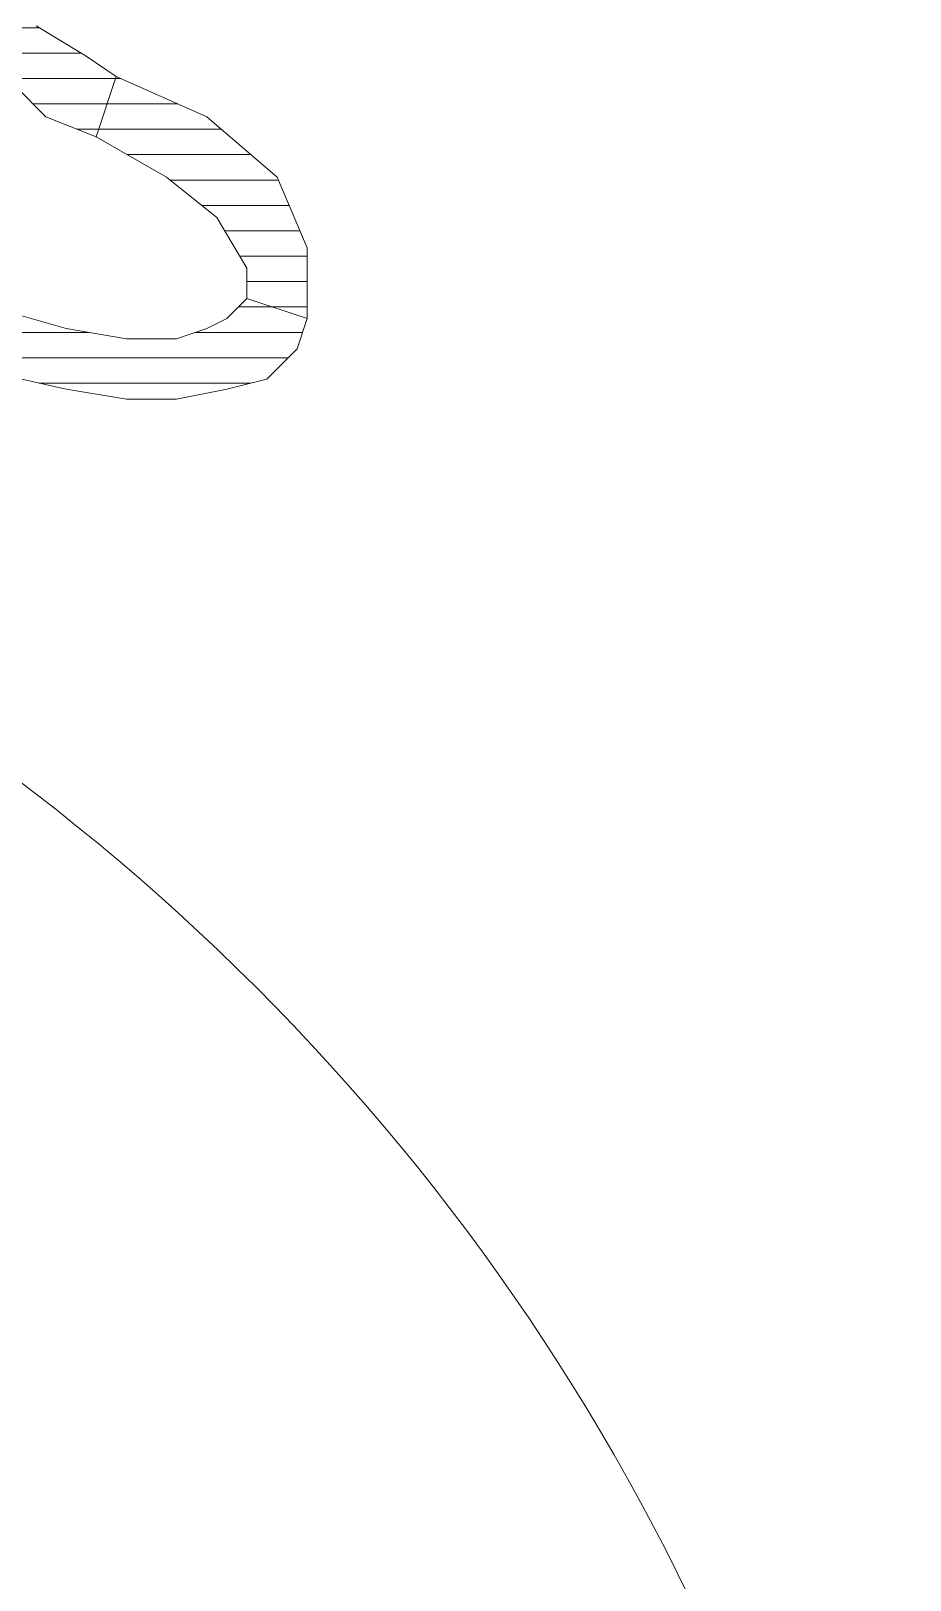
# Model space of a CAD drawing. Header units: centimetres. Extents: x 54005 to 61405, y 90310 to 94744.
# Drawn here: x 56881.62 to 56885.95, y 92035.33 to 92042.95 of the extents above; entities that cross this region are included whole.
import ezdxf

# ---------------------------------------------------------------- set-up
doc = ezdxf.new("R2010")
doc.units = ezdxf.units.CM
doc.header["$LTSCALE"] = 25
doc.layers.get('0').update_dxf_attribs({"lineweight": 0})
doc.layers.add('ÖLCULENDIRME', color=115, linetype='Continuous', lineweight=5)
pattern_1 = [(360, (-5108.51305, -673.59423), (1e-16, 0.125), [25])]

# ---------------------------------------------------------------- blocks, each defined once
blk = doc.blocks.new('by')
at = {"ltscale": 30}
h = blk.add_hatch(dxfattribs=at)
h.set_pattern_fill('DC_LINES', color=256, scale=0.1, style=0)
h.set_pattern_definition(pattern_1)
edge = h.paths.add_edge_path(flags=0)
edge.add_line((6366.1218, 2202.5524), (6366.072, 2202.5524))
edge.add_line((6366.072, 2202.5524), (6365.6765, 2202.7512))
edge.add_line((6365.6765, 2202.7512), (6365.3298, 2202.8505))
edge.add_line((6365.3298, 2202.8505), (6365.0329, 2202.9002))
edge.add_line((6365.0329, 2202.9002), (6364.7859, 2202.9002))
edge.add_line((6364.7859, 2202.9002), (6364.6374, 2202.8505))
edge.add_line((6364.6374, 2202.8505), (6364.5388, 2202.8008))
edge.add_line((6364.5388, 2202.8008), (6364.489, 2202.7512))
edge.add_line((6364.489, 2202.7512), (6364.4392, 2202.7015))
edge.add_line((6364.4392, 2202.7015), (6364.1423, 2202.8008))
edge.add_line((6364.1423, 2202.8008), (6364.1921, 2202.9498))
edge.add_line((6364.1921, 2202.9498), (6364.3405, 2203.0989))
edge.add_line((6364.3405, 2203.0989), (6364.5388, 2203.1486))
edge.add_line((6364.5388, 2203.1486), (6364.7859, 2203.1982))
edge.add_line((6364.7859, 2203.1982), (6365.0329, 2203.1982))
edge.add_line((6365.0329, 2203.1982), (6365.3298, 2203.1486))
edge.add_line((6365.3298, 2203.1486), (6365.7751, 2203.0492))
edge.add_line((6365.7751, 2203.0492), (6366.1706, 2202.8505))
edge.add_line((6366.1706, 2202.8505), (6366.1218, 2202.8505))
edge.add_line((6366.1218, 2202.8505), (6366.1706, 2202.8505))
edge.add_line((6366.1706, 2202.8505), (6366.2702, 2202.7512))
edge.add_line((6366.2702, 2202.7512), (6366.2702, 2202.6518))
edge.add_line((6366.2702, 2202.6518), (6366.2204, 2202.5524))
edge.add_line((6366.2204, 2202.5524), (6366.072, 2202.5524))
h = blk.add_hatch(dxfattribs=at)
h.set_pattern_fill('DC_LINES', color=256, scale=0.1, style=0)
h.set_pattern_definition(pattern_1)
edge = h.paths.add_edge_path(flags=0)
edge.add_line((6366.1218, 2202.5524), (6366.072, 2202.5524))
edge.add_line((6366.072, 2202.5524), (6365.6765, 2202.7512))
edge.add_line((6365.6765, 2202.7512), (6365.3298, 2202.8505))
edge.add_line((6365.3298, 2202.8505), (6365.0329, 2202.9002))
edge.add_line((6365.0329, 2202.9002), (6364.7859, 2202.9002))
edge.add_line((6364.7859, 2202.9002), (6364.6374, 2202.8505))
edge.add_line((6364.6374, 2202.8505), (6364.5388, 2202.8008))
edge.add_line((6364.5388, 2202.8008), (6364.489, 2202.7512))
edge.add_line((6364.489, 2202.7512), (6364.4392, 2202.7015))
edge.add_line((6364.4392, 2202.7015), (6364.1423, 2202.8008))
edge.add_line((6364.1423, 2202.8008), (6364.1921, 2202.9498))
edge.add_line((6364.1921, 2202.9498), (6364.3405, 2203.0989))
edge.add_line((6364.3405, 2203.0989), (6364.5388, 2203.1486))
edge.add_line((6364.5388, 2203.1486), (6364.7859, 2203.1982))
edge.add_line((6364.7859, 2203.1982), (6365.0329, 2203.1982))
edge.add_line((6365.0329, 2203.1982), (6365.3298, 2203.1486))
edge.add_line((6365.3298, 2203.1486), (6365.7751, 2203.0492))
edge.add_line((6365.7751, 2203.0492), (6366.1706, 2202.8505))
edge.add_line((6366.1706, 2202.8505), (6366.1218, 2202.8505))
edge.add_line((6366.1218, 2202.8505), (6366.1706, 2202.8505))
edge.add_line((6366.1706, 2202.8505), (6366.2702, 2202.7512))
edge.add_line((6366.2702, 2202.7512), (6366.2702, 2202.6518))
edge.add_line((6366.2702, 2202.6518), (6366.2204, 2202.5524))
edge.add_line((6366.2204, 2202.5524), (6366.072, 2202.5524))
h = blk.add_hatch(dxfattribs=at)
h.set_pattern_fill('DC_LINES', color=256, scale=0.1, style=0)
h.set_pattern_definition(pattern_1)
edge = h.paths.add_edge_path(flags=0)
edge.add_line((6364.4392, 2202.7015), (6364.4392, 2202.5524))
edge.add_line((6364.4392, 2202.5524), (6364.5876, 2202.3041))
edge.add_line((6364.5876, 2202.3041), (6364.8357, 2202.1054))
edge.add_line((6364.8357, 2202.1054), (6365.1814, 2201.9067))
edge.add_line((6365.1814, 2201.9067), (6365.0827, 2201.6087))
edge.add_line((6365.0827, 2201.6087), (6364.6374, 2201.8073))
edge.add_line((6364.6374, 2201.8073), (6364.2907, 2202.1054))
edge.add_line((6364.2907, 2202.1054), (6364.1423, 2202.4531))
edge.add_line((6364.1423, 2202.4531), (6364.1423, 2202.8008))
h = blk.add_hatch(dxfattribs=at)
h.set_pattern_fill('DC_LINES', color=256, scale=0.1, style=0)
h.set_pattern_definition(pattern_1)
edge = h.paths.add_edge_path(flags=0)
edge.add_line((6364.4392, 2202.7015), (6364.4392, 2202.5524))
edge.add_line((6364.4392, 2202.5524), (6364.5876, 2202.3041))
edge.add_line((6364.5876, 2202.3041), (6364.8357, 2202.1054))
edge.add_line((6364.8357, 2202.1054), (6365.1814, 2201.9067))
edge.add_line((6365.1814, 2201.9067), (6365.0827, 2201.6087))
edge.add_line((6365.0827, 2201.6087), (6364.6374, 2201.8073))
edge.add_line((6364.6374, 2201.8073), (6364.2907, 2202.1054))
edge.add_line((6364.2907, 2202.1054), (6364.1423, 2202.4531))
edge.add_line((6364.1423, 2202.4531), (6364.1423, 2202.8008))
h = blk.add_hatch(dxfattribs=at)
h.set_pattern_fill('DC_LINES', color=256, scale=0.1, style=0)
h.set_pattern_definition(pattern_1)
edge = h.paths.add_edge_path(flags=0)
edge.add_line((6365.1814, 2201.9067), (6365.4294, 2201.8073))
edge.add_line((6365.4294, 2201.8073), (6365.5779, 2201.6583))
edge.add_line((6365.5779, 2201.6583), (6365.8249, 2201.559))
edge.add_line((6365.8249, 2201.559), (6366.072, 2201.4099))
edge.add_line((6366.072, 2201.4099), (6366.2702, 2201.2609))
edge.add_line((6366.2702, 2201.2609), (6366.5173, 2201.1616))
edge.add_line((6366.5173, 2201.1616), (6366.7155, 2201.0125))
edge.add_line((6366.7155, 2201.0125), (6366.864, 2200.9132))
edge.add_line((6366.864, 2200.9132), (6366.6657, 2200.6151))
edge.add_line((6366.6657, 2200.6151), (6366.5173, 2200.7145))
edge.add_line((6366.5173, 2200.7145), (6366.32, 2200.8635))
edge.add_line((6366.32, 2200.8635), (6366.1706, 2200.9629))
edge.add_line((6366.1706, 2200.9629), (6365.8747, 2201.1119))
edge.add_line((6365.8747, 2201.1119), (6365.7263, 2201.2609))
edge.add_line((6365.7263, 2201.2609), (6365.4782, 2201.3603))
edge.add_line((6365.4782, 2201.3603), (6365.2312, 2201.5093))
edge.add_line((6365.2312, 2201.5093), (6365.0827, 2201.6087))
h = blk.add_hatch(dxfattribs=at)
h.set_pattern_fill('DC_LINES', color=256, scale=0.1, style=0)
h.set_pattern_definition(pattern_1)
edge = h.paths.add_edge_path(flags=0)
edge.add_line((6365.1814, 2201.9067), (6365.4294, 2201.8073))
edge.add_line((6365.4294, 2201.8073), (6365.5779, 2201.6583))
edge.add_line((6365.5779, 2201.6583), (6365.8249, 2201.559))
edge.add_line((6365.8249, 2201.559), (6366.072, 2201.4099))
edge.add_line((6366.072, 2201.4099), (6366.2702, 2201.2609))
edge.add_line((6366.2702, 2201.2609), (6366.5173, 2201.1616))
edge.add_line((6366.5173, 2201.1616), (6366.7155, 2201.0125))
edge.add_line((6366.7155, 2201.0125), (6366.864, 2200.9132))
edge.add_line((6366.864, 2200.9132), (6366.6657, 2200.6151))
edge.add_line((6366.6657, 2200.6151), (6366.5173, 2200.7145))
edge.add_line((6366.5173, 2200.7145), (6366.32, 2200.8635))
edge.add_line((6366.32, 2200.8635), (6366.1706, 2200.9629))
edge.add_line((6366.1706, 2200.9629), (6365.8747, 2201.1119))
edge.add_line((6365.8747, 2201.1119), (6365.7263, 2201.2609))
edge.add_line((6365.7263, 2201.2609), (6365.4782, 2201.3603))
edge.add_line((6365.4782, 2201.3603), (6365.2312, 2201.5093))
edge.add_line((6365.2312, 2201.5093), (6365.0827, 2201.6087))
for p, q in [((6364.5388, 2203.1486, -4.5045), (6364.7859, 2203.1982, -4.5045)), ((6364.5388, 2203.1486, -4.5045), (6364.7859, 2203.1982, -4.5045)), ((6364.7859, 2203.1982, -4.5045), (6365.0329, 2203.1982, -4.5045)), ((6364.7859, 2203.1982, -4.5045), (6365.0329, 2203.1982, -4.5045)), ((6365.0329, 2203.1982, -4.5045), (6365.3298, 2203.1486, -4.5045)), ((6365.0329, 2203.1982, -4.5045), (6365.3298, 2203.1486, -4.5045)), ((6364.3405, 2203.0989, -4.5045), (6364.5388, 2203.1486, -4.5045)), ((6364.3405, 2203.0989, -4.5045), (6364.5388, 2203.1486, -4.5045)), ((6365.3298, 2203.1486, -4.5045), (6365.7751, 2203.0492, -4.5045)), ((6365.3298, 2203.1486, -4.5045), (6365.7751, 2203.0492, -4.5045)), ((6364.1921, 2202.9498, -4.5045), (6364.3405, 2203.0989, -4.5045)), ((6364.1921, 2202.9498, -4.5045), (6364.3405, 2203.0989, -4.5045)), ((6364.1423, 2202.8008, -4.5045), (6364.1921, 2202.9498, -4.5045)), ((6364.1423, 2202.8008, -4.5045), (6364.1921, 2202.9498, -4.5045)), ((6364.7859, 2202.9002, -4.5045), (6364.6374, 2202.8505, -4.5045)), ((6364.7859, 2202.9002, -4.5045), (6364.6374, 2202.8505, -4.5045)), ((6365.0329, 2202.9002, -4.5045), (6364.7859, 2202.9002, -4.5045)), ((6365.0329, 2202.9002, -4.5045), (6364.7859, 2202.9002, -4.5045)), ((6365.3298, 2202.8505, -4.5045), (6365.0329, 2202.9002, -4.5045)), ((6365.3298, 2202.8505, -4.5045), (6365.0329, 2202.9002, -4.5045)), ((6364.6374, 2202.8505, -4.5045), (6364.5388, 2202.8008, -4.5045)), ((6364.6374, 2202.8505, -4.5045), (6364.5388, 2202.8008, -4.5045)), ((6365.6765, 2202.7512, -4.5045), (6365.3298, 2202.8505, -4.5045)), ((6365.6765, 2202.7512, -4.5045), (6365.3298, 2202.8505, -4.5045)), ((6364.1423, 2202.4531, -4.5045), (6364.1423, 2202.8008, -4.5045)), ((6364.1423, 2202.8008, -4.5045), (6364.1423, 2202.8008, -4.5045)), ((6364.1423, 2202.8008, -4.5045), (6364.4392, 2202.7015, -4.5045)), ((6364.4392, 2202.7015, -4.5045), (6364.1423, 2202.8008, -4.5045)), ((6364.1423, 2202.4531, -4.5045), (6364.1423, 2202.8008, -4.5045)), ((6364.1423, 2202.8008, -4.5045), (6364.1423, 2202.8008, -4.5045)), ((6364.1423, 2202.8008, -4.5045), (6364.4392, 2202.7015, -4.5045)), ((6364.4392, 2202.7015, -4.5045), (6364.1423, 2202.8008, -4.5045)), ((6364.489, 2202.7512, -4.5045), (6364.4392, 2202.7015, -4.5045)), ((6364.489, 2202.7512, -4.5045), (6364.4392, 2202.7015, -4.5045)), ((6364.5388, 2202.8008, -4.5045), (6364.489, 2202.7512, -4.5045)), ((6364.5388, 2202.8008, -4.5045), (6364.489, 2202.7512, -4.5045)), ((6364.4392, 2202.7015, -4.5045), (6364.4392, 2202.7015, -4.5045)), ((6364.4392, 2202.7015, -4.5045), (6364.4392, 2202.5524, -4.5045)), ((6364.4392, 2202.7015, -4.5045), (6364.4392, 2202.7015, -4.5045)), ((6364.4392, 2202.7015, -4.5045), (6364.4392, 2202.7015, -4.5045)), ((6364.4392, 2202.7015, -4.5045), (6364.4392, 2202.5524, -4.5045)), ((6364.4392, 2202.7015, -4.5045), (6364.4392, 2202.7015, -4.5045)), ((6364.4392, 2202.5524, -4.5045), (6364.5876, 2202.3041, -4.5045)), ((6364.4392, 2202.5524, -4.5045), (6364.5876, 2202.3041, -4.5045)), ((6364.2907, 2202.1054, -4.5045), (6364.1423, 2202.4531, -4.5045)), ((6364.2907, 2202.1054, -4.5045), (6364.1423, 2202.4531, -4.5045)), ((6364.5876, 2202.3041, -4.5045), (6364.8357, 2202.1054, -4.5045)), ((6364.5876, 2202.3041, -4.5045), (6364.8357, 2202.1054, -4.5045)), ((6364.6374, 2201.8073, -4.5045), (6364.2907, 2202.1054, -4.5045)), ((6364.6374, 2201.8073, -4.5045), (6364.2907, 2202.1054, -4.5045)), ((6364.8357, 2202.1054, -4.5045), (6365.1814, 2201.9067, -4.5045)), ((6364.8357, 2202.1054, -4.5045), (6365.1814, 2201.9067, -4.5045)), ((6365.0827, 2201.6087, -4.5045), (6365.1814, 2201.9067, -4.5045)), ((6365.0827, 2201.6087, -4.5045), (6365.1814, 2201.9067, -4.5045)), ((6365.1814, 2201.9067, -4.5045), (6365.0827, 2201.6087, -4.5045)), ((6365.1814, 2201.9067, -4.5045), (6365.0827, 2201.6087, -4.5045)), ((6365.1814, 2201.9067, -4.5045), (6365.1814, 2201.9067, -4.5045)), ((6365.1814, 2201.9067, -4.5045), (6365.4294, 2201.8073, -4.5045)), ((6365.1814, 2201.9067, -4.5045), (6365.1814, 2201.9067, -4.5045)), ((6365.1814, 2201.9067, -4.5045), (6365.1814, 2201.9067, -4.5045)), ((6365.1814, 2201.9067, -4.5045), (6365.4294, 2201.8073, -4.5045)), ((6365.1814, 2201.9067, -4.5045), (6365.1814, 2201.9067, -4.5045)), ((6365.0827, 2201.6087, -4.5045), (6364.6374, 2201.8073, -4.5045)), ((6365.0827, 2201.6087, -4.5045), (6364.6374, 2201.8073, -4.5045)), ((6365.4294, 2201.8073, -4.5045), (6365.5779, 2201.6583, -4.5045)), ((6365.4294, 2201.8073, -4.5045), (6365.5779, 2201.6583, -4.5045)), ((6365.2312, 2201.5093, -4.5045), (6365.0827, 2201.6087, -4.5045)), ((6365.0827, 2201.6087, -4.5045), (6365.0827, 2201.6087, -4.5045)), ((6365.2312, 2201.5093, -4.5045), (6365.0827, 2201.6087, -4.5045)), ((6365.0827, 2201.6087, -4.5045), (6365.0827, 2201.6087, -4.5045)), ((6365.4782, 2201.3603, -4.5045), (6365.2312, 2201.5093, -4.5045)), ((6365.4782, 2201.3603, -4.5045), (6365.2312, 2201.5093, -4.5045))]:
    blk.add_line(p, q, dxfattribs=at)
for radius in [11, 8]:
    blk.add_circle((6372.1727, 2213.8709, -4.5045), radius, dxfattribs=at)

msp = doc.modelspace()

# ---------------------------------------------------------------- block references
at = {"layer": 'ÖLCULENDIRME', "rotation": 180}
msp.add_blockref('by', (63247.1276, 94244.3382, 4.5045), dxfattribs=at)

doc.saveas('drawing.dxf')
